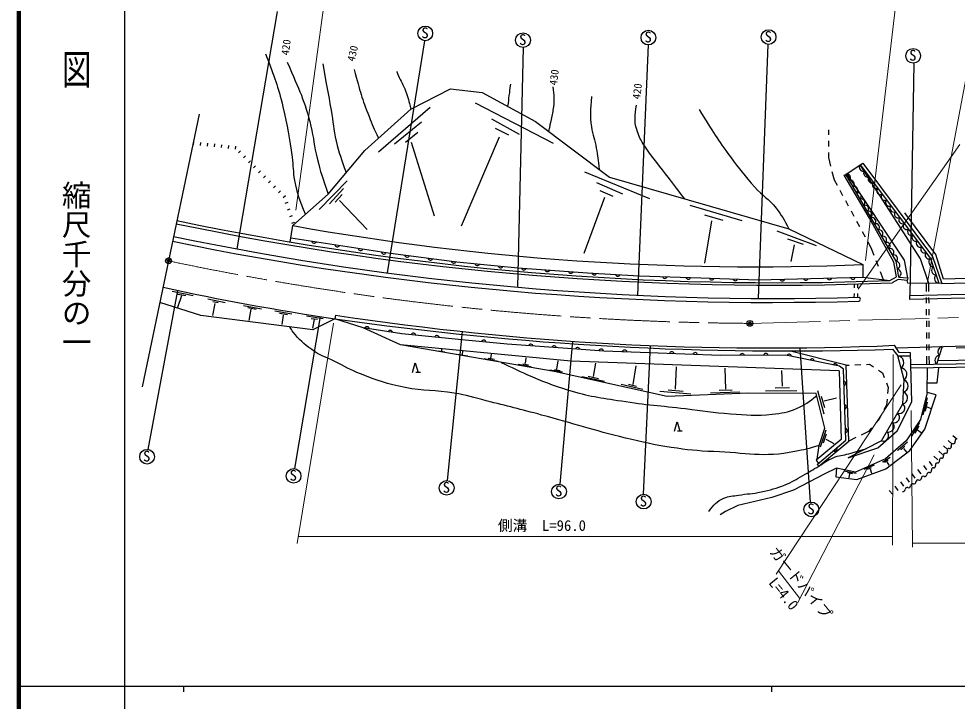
# Model space of a CAD drawing. Units: millimetres at full size, sheet at 1:1000; details may follow other scales. Extents: x 40000 to 680000, y 20000 to 380000.
# Drawn here: x 40000 to 199614, y 202409 to 318518 of the extents above; entities that cross this region are included whole.
import ezdxf
from ezdxf.enums import TextEntityAlignment as Align

# ---------------------------------------------------------------- set-up
doc = ezdxf.new("R2010")
doc.units = ezdxf.units.MM
doc.header["$LTSCALE"] = 1000
doc.header["$PDMODE"] = 32
doc.header["$PDSIZE"] = 500
doc.linetypes.add('CHAIN', pattern=[18.5, 12, -1.5, 3.5, -1.5])
for name, color, linetype, lineweight in [('M-BGD', 7, 'Continuous', 25), ('M-BMK', 2, 'CHAIN', 13), ('M-BMK-SRVR', 3, 'Continuous', 25), ('M-STR-HTXT', 7, 'Continuous', 13), ('M-TTL', 2, 'Continuous', 140), ('M-TTL-BAND', 7, 'Continuous', 25)]:
    doc.layers.add(name, color=color, linetype=linetype, lineweight=lineweight)
doc.layers.add('M-OTRS', color=6, linetype='Continuous')
doc.styles.add('@ＭＳ ゴシック', font='')
doc.styles.add('ＭＳ ゴシック', font='')
doc.styles.get('@ＭＳ ゴシック').set_extended_font_data('@MS Gothic')
doc.styles.get('ＭＳ ゴシック').set_extended_font_data('MS Gothic')

msp = doc.modelspace()

# ---------------------------------------------------------------- linework, layer by layer
at = {"layer": 'M-BGD'}
for p, q in [((83950, 319763), (77074, 279367)), ((109002, 314788), (102684, 275287)), ((125785, 313625), (124834, 272846)), ((145313, 271474), (147123, 314069)), ((167374, 314167), (165739, 270944)), ((192218, 310967), (191557, 271410)), ((106679, 303149), (113433, 306625)), ((113433, 306625), (118804, 305953)), ((118804, 305953), (127908, 301051)), ((109946, 303414), (101178, 295831)), ((117621, 304204), (130891, 297371)), ((98859, 296119), (106679, 303149)), ((108498, 300939), (103890, 297174)), ((120425, 301518), (125125, 298912)), ((127908, 301051), (140462, 291548)), ((107866, 299149), (105759, 297464)), ((121018, 299899), (123269, 298754)), ((177798, 298760), (177802, 299630)), ((69696, 297575), (69645, 297078)), ((70889, 297454), (70839, 296957)), ((72083, 297333), (72033, 296836)), ((73277, 297212), (73227, 296715)), ((74471, 297091), (74421, 296594)), ((75665, 296970), (75615, 296473)), ((106734, 297516), (110670, 285010)), ((121729, 298398), (115251, 283232)), ((177787, 296760), (177792, 297760)), ((76859, 296849), (76808, 296352)), ((77735, 296062), (77381, 295710)), ((92619, 288694), (98859, 296119)), ((177776, 294890), (177781, 295760)), ((78581, 295211), (78227, 294859)), ((79427, 294360), (79072, 294008)), ((178130, 293467), (177776, 294890)), ((180527, 291993), (183568, 293947)), ((183568, 293947), (195389, 278077)), ((80273, 293509), (79918, 293156)), ((81119, 292658), (80764, 292305)), ((136243, 292464), (147262, 287922)), ((178724, 291073), (178371, 292496)), ((190642, 277431), (180838, 292193)), ((193350, 277655), (183107, 293651)), ((81965, 291806), (81610, 291454)), ((82811, 290955), (82456, 290603)), ((91111, 286050), (95851, 290929)), ((138257, 290647), (142681, 288712)), ((140462, 291548), (170992, 282765)), ((179222, 290154), (178724, 291073)), ((180399, 291933), (180527, 291993)), ((184678, 284571), (180399, 291933)), ((83656, 290104), (83302, 289752)), ((84502, 289253), (84148, 288900)), ((95254, 289666), (92867, 287015)), ((138850, 289305), (141061, 288357)), ((180176, 288396), (179699, 289275)), ((85348, 288402), (84993, 288049)), ((86640, 283322), (92619, 288694)), ((95008, 288630), (93832, 287296)), ((94534, 287577), (99256, 282644)), ((139639, 288120), (136085, 278601)), ((181129, 286638), (180652, 287517)), ((85738, 287269), (85263, 287110)), ((86119, 286131), (85645, 285972)), ((154124, 286787), (162971, 284180)), ((182082, 284880), (181606, 285759)), ((86500, 284993), (86026, 284834)), ((157837, 284141), (156612, 276953)), ((156652, 285168), (159772, 284259)), ((188806, 277117), (184678, 284571)), ((195982, 278399), (190677, 285495)), ((86136, 280529), (86640, 283322)), ((86881, 283855), (86407, 283697)), ((170992, 282765), (183533, 276704)), ((183036, 283122), (182559, 284001)), ((168905, 282433), (175619, 279944)), ((170722, 281090), (173408, 280142)), ((183989, 281364), (183513, 282243)), ((171867, 280063), (171314, 277219)), ((184964, 279566), (184466, 280485)), ((185483, 278240), (184964, 279566)), ((195389, 278077), (196992, 273481)), ((197272, 274239), (195982, 278399)), ((183533, 276704), (183582, 274550)), ((186211, 276377), (185847, 277309)), ((189265, 274600), (188806, 277117)), ((191233, 274469), (190642, 277431)), ((194794, 273500), (193350, 277655)), ((183582, 274550), (188141, 273991)), ((187094, 274120), (186575, 275446)), ((188141, 273991), (189265, 274600)), ((189672, 274554), (191233, 274469)), ((196992, 273481), (262149, 275359)), ((262143, 276117), (197272, 274239)), ((182089, 273381), (182079, 272751)), ((182649, 273397), (182653, 272767)), ((189555, 274149), (188528, 273597)), ((191116, 274000), (189555, 274149)), ((191233, 274469), (191116, 274000)), ((191207, 273531), (191116, 274000)), ((196992, 273481), (191207, 273531)), ((191557, 271410), (297160, 274430)), ((297073, 273605), (191572, 270752)), ((194390, 272115), (194382, 273503)), ((194802, 272117), (194794, 273500)), ((67021, 272306), (61978, 245249)), ((66079, 272160), (69684, 271442)), ((67655, 271356), (66992, 269390)), ((67054, 271645), (68420, 271419)), ((182062, 271751), (182052, 271120)), ((182658, 271767), (182661, 271137)), ((191572, 270752), (191557, 271410)), ((70957, 268044), (63998, 270220)), ((72159, 270861), (75108, 270268)), ((73368, 270104), (72962, 268021)), ((73001, 270393), (73906, 270245)), ((194402, 270115), (194396, 271115)), ((194814, 270117), (194808, 271117)), ((78245, 269740), (81257, 269194)), ((78955, 269373), (80352, 269108)), ((79493, 269100), (79142, 267181)), ((83538, 268812), (86464, 268332)), ((84369, 268437), (85715, 268191)), ((194413, 268115), (194407, 269115)), ((194826, 268117), (194820, 269117)), ((90033, 265622), (70957, 268044)), ((84954, 268110), (84720, 266495)), ((86930, 241986), (91328, 267854)), ((88921, 267957), (91777, 267536)), ((89725, 267544), (90796, 267398)), ((90250, 267346), (89975, 265864)), ((93738, 267494), (90033, 265622)), ((93870, 268099), (93738, 267494)), ((98601, 265923), (93738, 267494)), ((194425, 266115), (194419, 267115)), ((194837, 266117), (194832, 267117)), ((104946, 263034), (98601, 265923)), ((115421, 265304), (112844, 239955)), ((194437, 264115), (194431, 265115)), ((194849, 264117), (194843, 265117)), ((134183, 263655), (132000, 239329)), ((189209, 262559), (240606, 263891)), ((131052, 258498), (104946, 263034)), ((133890, 260268), (104946, 263034)), ((111382, 262013), (112438, 261837)), ((111939, 261968), (111981, 262335)), ((115451, 261389), (115513, 261951)), ((147387, 262928), (146226, 237622)), ((180712, 259581), (171015, 262000)), ((174656, 236284), (172919, 262532)), ((188608, 262313), (189486, 261151)), ((189741, 261717), (188953, 262963)), ((194449, 262115), (194443, 263115)), ((194861, 262117), (194855, 263117)), ((197075, 262763), (196081, 259756)), ((199406, 262552), (203525, 262622)), ((114459, 261476), (116401, 261150)), ((119159, 260704), (121546, 260288)), ((119809, 260777), (120901, 260600)), ((120301, 260697), (120402, 261484)), ((126161, 259840), (126310, 260854)), ((131538, 258890), (131769, 260347)), ((179537, 258620), (133890, 260268)), ((189486, 261151), (191701, 261156)), ((191689, 261700), (189741, 261717)), ((191871, 253353), (191689, 261700)), ((194463, 259726), (194454, 261115)), ((194875, 259734), (194867, 261117)), ((106948, 258355), (107428, 259955)), ((107428, 259955), (107908, 258355)), ((124944, 259731), (127129, 259372)), ((125717, 259793), (126715, 259622)), ((130321, 258781), (132506, 258422)), ((131094, 258843), (132092, 258671)), ((137725, 257679), (138158, 259926)), ((144524, 256298), (145016, 259458)), ((151718, 255527), (151882, 259295)), ((160261, 255515), (160120, 259049)), ((169880, 256017), (169775, 258650)), ((179537, 258620), (179868, 246931)), ((180712, 259581), (181211, 259600)), ((181155, 246650), (180712, 259581)), ((182211, 259639), (183210, 259678)), ((184209, 259717), (184709, 259736)), ((184709, 259736), (185388, 259291)), ((186224, 258742), (186903, 258297)), ((191733, 259676), (217324, 260149)), ((217391, 259535), (191747, 259058)), ((194475, 254933), (194585, 259110)), ((196217, 256566), (196484, 259146)), ((108308, 258355), (107508, 258355)), ((150281, 254259), (131052, 258498)), ((135759, 257655), (139598, 256860)), ((136859, 257690), (138591, 257328)), ((186903, 258297), (187213, 257499)), ((142441, 256333), (146163, 255490)), ((143717, 256345), (145063, 256017)), ((150431, 255387), (153005, 255176)), ((168669, 255736), (171109, 255789)), ((187576, 256567), (187886, 255769)), ((187886, 255769), (187781, 254783)), ((194519, 256594), (196217, 256566)), ((149038, 255141), (154281, 254708)), ((164052, 254812), (150281, 254259)), ((157675, 254883), (162625, 255071)), ((159126, 255305), (161314, 255375)), ((175650, 254790), (164052, 254812)), ((166984, 255245), (172320, 255262)), ((177089, 248892), (175650, 254790)), ((175835, 255284), (176906, 251300)), ((176484, 254301), (177011, 252405)), ((176993, 253494), (179100, 254020)), ((187675, 253789), (187570, 252803)), ((194475, 254933), (193352, 250357)), ((194483, 254038), (193780, 251129)), ((194102, 248722), (196055, 254547)), ((196055, 254547), (194475, 254933)), ((187570, 252803), (187150, 251992)), ((189383, 248412), (191871, 253353)), ((194490, 253290), (194147, 251768)), ((194444, 252478), (195169, 252221)), ((186691, 251103), (186271, 250292)), ((151499, 248365), (151979, 249965)), ((151979, 249965), (152459, 248365)), ((186271, 250292), (185716, 249666)), ((193352, 250357), (190941, 246695)), ((191893, 247493), (193266, 249841)), ((193086, 249194), (192384, 247985)), ((152859, 248365), (152059, 248365)), ((176130, 245932), (177089, 248892)), ((177268, 248503), (176321, 245612)), ((177304, 247847), (176812, 246326)), ((184498, 248291), (183275, 247691)), ((185053, 248918), (184498, 248291)), ((186136, 245495), (189383, 248412)), ((191563, 245048), (194102, 248722)), ((192868, 248585), (193492, 248102)), ((198878, 247638), (199546, 247034)), ((179868, 246931), (175608, 243397)), ((175809, 243564), (176130, 245932)), ((176088, 242426), (181155, 246650)), ((177245, 247017), (177467, 246900)), ((177467, 246900), (178649, 246279)), ((186733, 246689), (181069, 243799)), ((182378, 247251), (181155, 246650)), ((190941, 246695), (187430, 243664)), ((189591, 245160), (191167, 246549)), ((197268, 245859), (197935, 245255)), ((198073, 246749), (198740, 246145)), ((181069, 243799), (186136, 245495)), ((187444, 241958), (191563, 245048)), ((189427, 245059), (189591, 245160)), ((190020, 245176), (190106, 245238)), ((190106, 245238), (190722, 245800)), ((190480, 245410), (190972, 244809)), ((196462, 244969), (197130, 244365)), ((175608, 243397), (176024, 242858)), ((175816, 242678), (176088, 242426)), ((187430, 243664), (182305, 241405)), ((183800, 241867), (185542, 242642)), ((186900, 243070), (186985, 243132)), ((186985, 243132), (188210, 243936)), ((187243, 243070), (187883, 243483)), ((187617, 243132), (187976, 242586)), ((194829, 243215), (195354, 242484)), ((195657, 244080), (196324, 243476)), ((177100, 241121), (171755, 238304)), ((179100, 242063), (177100, 241121)), ((179100, 242063), (178971, 240612)), ((182305, 241405), (179100, 242063)), ((180323, 241584), (182419, 241210)), ((180947, 241314), (181795, 241178)), ((181311, 241163), (181181, 240414)), ((182517, 240121), (187444, 241958)), ((184372, 241898), (185048, 242200)), ((184778, 241955), (185058, 241217)), ((191905, 241115), (192430, 240384)), ((192880, 241815), (193405, 241084)), ((193855, 242515), (194380, 241784)), ((178971, 240612), (182517, 240121)), ((189956, 239715), (190481, 238984)), ((190931, 240415), (191456, 239684)), ((171755, 238304), (168069, 237067)), ((188059, 238252), (188682, 237602)), ((188981, 239015), (189506, 238284)), ((168069, 237067), (162276, 235724)), ((160223, 234671), (159301, 234118)), ((162276, 235724), (160223, 234671))]:
    msp.add_line(p, q, dxfattribs=at)
for points in [[(183107, 293651), (195048, 277735), (196501, 273519)], [(189672, 274554), (189238, 277273), (180642, 292067)], [(86264, 281239), (103214, 278612), (114501, 277181), (124892, 276145), (136754, 275312), (145496, 274811), (156001, 274443), (165743, 274127), (183582, 274550)], [(175816, 242678), (180642, 246853), (180258, 258899), (179572, 259390), (170445, 261273), (159368, 261256), (147230, 261704), (139489, 261994), (134118, 262336), (123085, 263152), (115344, 263916), (105166, 264905), (98601, 265923)], [(186733, 246689), (190381, 252989), (190566, 257070), (189486, 261151)], [(196282, 260366), (217713, 260721), (219819, 259369), (239253, 259784), (244256, 260785), (257788, 260834)]]:
    msp.add_lwpolyline(points, dxfattribs=at)
for centre in [(109143, 316030), (125761, 314874), (147088, 315319), (167526, 315408), (192116, 312213), (61817, 244009), (86738, 240751), (112775, 238707), (131881, 238085), (146284, 236374), (174798, 235042)]:
    msp.add_circle(centre, 1250, dxfattribs=at)
for centre, radius, start, end in [((180843, 291477), 623, 311.57594, 108.74342), ((183590, 293235), 637, 139.27366, 294.48635), ((184336, 292241), 637, 139.27366, 294.48635), ((181457, 290420), 623, 311.57594, 108.74342), ((185082, 291246), 637, 139.27366, 294.48635), ((185829, 290251), 637, 139.27366, 294.48635), ((182071, 289363), 623, 311.57594, 108.74342), ((182685, 288306), 623, 311.57594, 108.74342), ((186575, 289256), 637, 139.27366, 294.48635), ((183299, 287250), 623, 311.57594, 108.74342), ((187321, 288262), 637, 139.27366, 294.48635), ((188068, 287267), 637, 139.27366, 294.48635), ((183913, 286193), 623, 311.57594, 108.74342), ((184527, 285136), 623, 311.57594, 108.74342), ((188814, 286272), 637, 139.27366, 294.48635), ((168736, 768483), 494872, 258.12583, 272.24728), ((185141, 284080), 623, 311.57594, 108.74342), ((189560, 285277), 637, 139.27366, 294.48635), ((190307, 284283), 637, 139.27366, 294.48635), ((168541, 774749), 501551, 258.29505, 272.28378), ((165192, 720794), 444469, 259.82048, 272.36499), ((185755, 283023), 623, 311.57594, 108.74342), ((186369, 281966), 623, 311.57594, 108.74342), ((191053, 283288), 637, 139.27366, 294.48635), ((191799, 282293), 637, 139.27366, 294.48635), ((168493, 770804), 499868, 258.20845, 271.65507), ((186983, 280910), 623, 311.57594, 108.74342), ((192546, 281298), 637, 139.27366, 294.48635), ((168035, 774270), 504010, 258.33996, 271.68682), ((90235, 280742), 417, 187.44793, 334.92752), ((94188, 280129), 417, 187.44793, 334.92752), ((98140, 279516), 417, 187.44793, 334.92752), ((187597, 279853), 623, 311.57594, 108.74342), ((188211, 278796), 623, 311.57594, 108.74342), ((193292, 280304), 637, 139.27366, 294.48635), ((194038, 279309), 637, 139.27366, 294.48635), ((102093, 278903), 417, 187.44793, 334.92752), ((106054, 278369), 417, 189.03651, 336.5161), ((110022, 277866), 417, 189.03651, 336.5161), ((188825, 277740), 623, 311.57594, 108.74342), ((194785, 278314), 637, 139.27366, 294.48635), ((195576, 277130), 802, 131.13786, 266.87332), ((113990, 277363), 417, 189.03651, 336.5161), ((117966, 276953), 417, 190.56878, 338.04837), ((121946, 276556), 417, 190.56878, 338.04837), ((189126, 276558), 724, 297.08515, 81.05633), ((196060, 275725), 802, 131.13786, 266.87332), ((125926, 276190), 417, 192.23937, 339.71896), ((129916, 275909), 417, 192.23937, 339.71896), ((133906, 275629), 417, 192.23937, 339.71896), ((137895, 275363), 417, 192.9848, 340.46439), ((141889, 275135), 417, 192.9848, 340.46439), ((149878, 274774), 417, 194.25065, 341.73024), ((189343, 275199), 724, 297.08515, 81.05633), ((196544, 274320), 802, 131.13786, 266.87332), ((153875, 274634), 417, 194.25065, 341.73024), ((157873, 274499), 417, 194.40261, 341.8822), ((161871, 274369), 417, 194.40261, 341.8822), ((169861, 274341), 417, 197.61951, 345.0991), ((173860, 274436), 417, 197.61951, 345.0991), ((177859, 274531), 417, 197.61951, 345.0991), ((181857, 274626), 417, 197.61951, 345.0991), ((154338, 680479), 417407, 257.57739, 261.65223), ((182823, 270818), 343, 278.09275, 71.78751), ((170282, 797992), 535992, 261.78957, 271.95932), ((167751, 753183), 490677, 261.34004, 272.47646), ((99213, 265710), 417, 7.44498, 154.92457), ((103166, 265097), 417, 7.44498, 154.92457), ((107140, 264596), 417, 10.7074, 158.18699), ((111121, 264209), 417, 10.7074, 158.18699), ((119083, 263430), 417, 10.6268, 158.10639), ((127077, 262740), 417, 12.02885, 159.50844), ((131066, 262445), 417, 12.02885, 159.50844), ((135057, 262159), 417, 12.61393, 160.09352), ((139049, 261905), 417, 12.61393, 160.09352), ((143048, 261744), 417, 14.11748, 161.59708), ((151043, 261447), 417, 14.1483, 161.62789), ((197184, 261893), 877, 97.14833, 226.255), ((155040, 261299), 417, 14.1483, 161.62789), ((163042, 261145), 417, 16.34722, 163.82681), ((167042, 261151), 417, 16.34722, 163.82681), ((171006, 261039), 417, 4.60222, 152.08181), ((174923, 260230), 417, 4.60222, 152.08181), ((189401, 260037), 1118, 304.01748, 85.61516), ((196687, 260390), 877, 97.14833, 226.255), ((178841, 259422), 417, 4.60222, 152.08181), ((189941, 257997), 1118, 304.01748, 85.61516), ((190200, 256064), 1070, 284.83151, 69.9969), ((180219, 256463), 417, 288.08719, 75.56678), ((190107, 254024), 1070, 284.83151, 69.9969), ((180347, 252465), 417, 288.08719, 75.56678), ((189772, 252290), 927, 250.93696, 48.90647), ((188860, 250715), 927, 250.93696, 48.90647), ((187948, 249140), 927, 250.93696, 48.90647), ((180474, 248467), 417, 288.08719, 75.56678), ((187035, 247565), 927, 250.93696, 48.90647), ((198314, 245714), 309, 261.65799, 19.63584), ((198896, 245922), 309, 81.65799, 199.63584), ((198986, 246534), 309, 261.65799, 19.63584), ((199569, 246742), 309, 81.65799, 199.63584), ((178765, 245383), 417, 237.12107, 24.60066), ((197551, 244281), 309, 81.65799, 199.63584), ((197641, 244894), 309, 261.65799, 19.63584), ((198224, 245101), 309, 81.65799, 199.63584), ((196206, 242641), 309, 81.65799, 199.63584), ((196296, 243253), 309, 261.65799, 19.63584), ((196879, 243461), 309, 81.65799, 199.63584), ((196968, 244073), 309, 261.65799, 19.63584), ((194782, 240993), 338, 68.44664, 180.92101), ((194950, 241613), 309, 261.65799, 19.63584), ((195533, 241821), 309, 81.65799, 199.63584), ((195623, 242433), 309, 261.65799, 19.63584), ((192260, 239704), 338, 248.44664, 0.92101), ((192935, 239715), 338, 68.44664, 180.92101), ((193183, 240343), 338, 248.44664, 0.92101), ((193858, 240354), 338, 68.44664, 180.92101), ((194106, 240982), 338, 248.44664, 0.92101), ((190413, 238426), 338, 248.44664, 0.92101), ((191088, 238437), 338, 68.44664, 180.92101), ((191336, 239065), 338, 248.44664, 0.92101), ((192012, 239076), 338, 68.44664, 180.92101)]:
    msp.add_arc(centre, radius, start, end, dxfattribs=at)
for points, knots in [([(81974, 312572), (83543, 308400), (84045, 307124), (84936, 303507), (85747, 300220), (85989, 298327), (86477, 294977), (86701, 293434), (86619, 292542), (86891, 291007), (87306, 288669), (87726, 287808), (88749, 285217)], [0, 0, 0, 0, 1, 1, 1, 2, 2, 2, 3, 3, 3, 4, 4, 4, 4]), ([(85647, 311150), (87774, 306193), (88615, 304663), (89676, 300249), (90183, 298140), (90227, 296906), (90742, 294799), (91334, 292375), (91637, 291543), (92619, 288694)], [0, 0, 0, 0, 1, 1, 1, 2, 2, 2, 3, 3, 3, 3]), ([(91690, 310853), (92395, 307029), (92580, 306056), (93112, 302974), (93467, 300916), (93520, 299734), (94000, 297702), (94505, 295564), (94786, 294807), (95679, 292335)], [0, 0, 0, 0, 1, 1, 1, 2, 2, 2, 3, 3, 3, 3]), ([(97022, 309906), (98099, 306092), (98340, 304947), (99569, 301908), (100160, 300447), (100365, 299930), (101185, 298210)], [0, 0, 0, 0, 1, 1, 1, 2, 2, 2, 2]), ([(104249, 309550), (104392, 309233), (104429, 309153), (104546, 308898), (105023, 307853), (105380, 307306), (105790, 306233), (106237, 305061), (106338, 304601), (106679, 303149)], [0, 0, 0, 0, 1, 1, 1, 2, 2, 2, 3, 3, 3, 3]), ([(123615, 307391), (123503, 306444), (123475, 306203), (123378, 305443), (123287, 304730), (123257, 304505), (123136, 303621)], [0, 0, 0, 0, 1, 1, 1, 2, 2, 2, 2]), ([(130847, 306946), (130990, 305401), (131082, 304873), (130935, 303558), (130839, 302699), (130698, 302230), (130531, 301381), (130377, 300598), (130324, 300347), (130117, 299379)], [0, 0, 0, 0, 1, 1, 1, 2, 2, 2, 3, 3, 3, 3]), ([(137394, 305280), (137226, 302939), (137111, 302119), (137394, 300126), (137598, 298692), (137965, 297937), (138224, 296512), (138481, 295099), (138534, 294601), (138719, 292867)], [0, 0, 0, 0, 1, 1, 1, 2, 2, 2, 3, 3, 3, 3]), ([(153294, 287856), (151692, 289921), (151284, 290451), (150013, 292129), (148515, 294106), (147529, 295115), (146221, 297223), (145670, 298112), (145396, 298651), (145096, 299652), (144631, 301204), (144828, 302020), (145037, 303799)], [0, 0, 0, 0, 1, 1, 1, 2, 2, 2, 3, 3, 3, 4, 4, 4, 4]), ([(155700, 303088), (158111, 299199), (158766, 298049), (161032, 295031), (162584, 292965), (163464, 291810), (165179, 289877), (166493, 288396), (167587, 287893), (168793, 286323), (169788, 285027), (170120, 284450), (170992, 282765)], [0, 0, 0, 0, 1, 1, 1, 2, 2, 2, 3, 3, 3, 4, 4, 4, 4]), ([(176130, 245932), (174301, 245310), (173627, 245215), (171994, 244881), (166711, 243802), (163578, 244689), (158190, 244881), (155355, 244983), (153767, 245167), (150963, 245592), (147903, 246056), (146214, 246479), (143202, 247192), (137575, 248524), (134513, 249617), (128925, 251102), (125252, 252078), (123192, 252615), (119505, 253531), (117381, 254059), (116214, 254478), (114055, 254834), (110815, 255369), (108916, 255110), (105702, 255782), (102671, 256415), (100996, 256948), (98119, 258093), (96349, 258796), (95436, 259370), (93735, 260225), (92200, 260997), (91184, 261190), (89825, 262239), (88490, 263270), (87649, 263819), (86685, 265202), (86441, 265552), (86330, 265686), (86096, 266122)], [0, 0, 0, 0, 1, 1, 1, 2, 2, 2, 3, 3, 3, 4, 4, 4, 5, 5, 5, 6, 6, 6, 7, 7, 7, 8, 8, 8, 9, 9, 9, 10, 10, 10, 11, 11, 11, 12, 12, 12, 13, 13, 13, 13]), ([(122068, 260059), (124119, 259039), (124703, 258774), (126423, 258020), (129127, 256836), (130664, 256199), (133486, 255334), (136918, 254283), (138946, 254064), (142491, 253498), (146725, 252822), (149133, 252697), (153392, 252195), (156376, 251843), (158037, 251532), (161034, 251306), (163803, 251097), (165381, 250959), (168143, 251247), (169796, 251419), (170764, 251537), (172290, 252195), (173766, 252831), (174339, 253294), (175734, 254446)], [0, 0, 0, 0, 1, 1, 1, 2, 2, 2, 3, 3, 3, 4, 4, 4, 5, 5, 5, 6, 6, 6, 7, 7, 7, 8, 8, 8, 8]), ([(157353, 234671), (158253, 235793), (158674, 236436), (159907, 236961), (160823, 237352), (161426, 237291), (162408, 237462), (163903, 237721), (164769, 237695), (166252, 238015), (167878, 238364), (168793, 238601), (170333, 239226), (171570, 239727), (172194, 240159), (173361, 240805), (174445, 241405), (175020, 241797), (176088, 242426), (177028, 242979), (177491, 243420), (178502, 243833), (179506, 244244), (180145, 244241), (181193, 244524), (182344, 244834), (182712, 244944), (184128, 245360)], [0, 0, 0, 0, 1, 1, 1, 2, 2, 2, 3, 3, 3, 4, 4, 4, 5, 5, 5, 6, 6, 6, 7, 7, 7, 8, 8, 8, 9, 9, 9, 9])]:
    msp.add_open_spline(points, degree=3, knots=knots, dxfattribs=at)
at = {"layer": 'M-BMK'}
msp.add_line((164341, 266693), (265019, 269525), dxfattribs=at)
msp.add_arc((167482, 761066), 494382, 258.09275, 269.63602, dxfattribs=at)
at = {"layer": 'M-BMK-SRVR'}
for p, q in [((70680, 302303), (65477, 277321)), ((65477, 277321), (61015, 255895))]:
    msp.add_line(p, q, dxfattribs=at)
for centre in [(65477, 277321), (164341, 266693)]:
    msp.add_circle(centre, 500, dxfattribs=at)
for p in [(65477, 277321), (164341, 266693)]:
    msp.add_point(p, dxfattribs=at)
at = {"layer": 'M-OTRS'}
msp.add_point((65477, 277321), dxfattribs=at)
at = {"layer": 'M-STR-HTXT'}
for p, q in [((94377, 338903), (87110, 285965)), ((189824, 326745), (184008, 277395)), ((203485, 321167), (194550, 273726)), ((200071, 297112), (182789, 272502)), ((93533, 266712), (87336, 229247)), ((188742, 261371), (188578, 228978)), ((190080, 256253), (168822, 224015)), ((192034, 228641), (191801, 251871)), ((185502, 244342), (172488, 219184)), ((87535, 230453), (188585, 230453)), ((192028, 229280), (254030, 229280)), ((169205, 224597), (172853, 219890))]:
    msp.add_line(p, q, dxfattribs=at)
at = {"layer": 'M-TTL'}
msp.add_line((40000, 380000), (40000, 20000), dxfattribs=at)
at = {"layer": 'M-TTL-BAND'}
for p, q in [((58000, 370000), (58000, 20000)), ((40000, 205000), (579000, 205000)), ((68000, 205000), (68000, 204000)), ((168000, 205000), (168000, 204000))]:
    msp.add_line(p, q, dxfattribs=at)

# ---------------------------------------------------------------- texts
at = {"layer": 'M-BGD', "style": 'ＭＳ ゴシック'}
for p in [(108465, 314656), (146409, 313945), (166848, 314034), (125082, 313501), (191437, 310839), (61139, 242636), (86060, 239377), (112097, 237334), (131202, 236712), (145605, 235000), (174120, 233669)]:
    msp.add_text('S', height=1833, dxfattribs=at).set_placement(p, align=Align.BOTTOM_LEFT)
for s, rotation, p in [('420', 83.008, (86338, 312207)), ('430', 76.787, (97496, 311064)), ('430', 83.008, (131931, 307087)), ('420', 83.008, (146070, 304718))]:
    msp.add_text(s, height=1320, rotation=rotation, dxfattribs=at).set_placement(p, align=Align.BOTTOM_LEFT)
at = {"layer": 'M-STR-HTXT', "style": 'ＭＳ ゴシック'}
msp.add_text('側溝\u3000L=96.0', height=1833, dxfattribs=at).set_placement((121487, 230840), align=Align.BOTTOM_LEFT)
for s, p in [('ガードパイプ', (167137, 227459)), ('L=4.0', (166992, 222179))]:
    msp.add_text(s, height=1833, rotation=309.334, dxfattribs=at).set_placement(p, align=Align.BOTTOM_LEFT)
at = {"layer": 'M-TTL-BAND', "style": '@ＭＳ ゴシック', "width": 1.4}
msp.add_text('平  面  図', height=3666, rotation=270, dxfattribs=at).set_placement((49777, 306475), align=Align.MIDDLE_RIGHT)
at = {"layer": 'M-TTL-BAND', "style": '@ＭＳ ゴシック'}
msp.add_text('縮尺千分の一', height=3666, rotation=270, dxfattribs=at).set_placement((49777, 261030), align=Align.MIDDLE_RIGHT)

doc.saveas('drawing.dxf')
